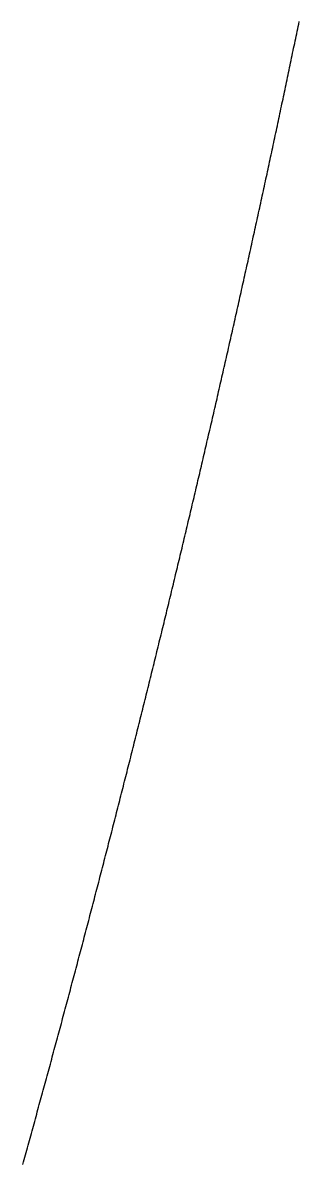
# Model space of a CAD drawing. Extents: x 6805096 to 46905100, y -25788412 to -58651.
# Drawn here: x 45594611 to 45908322, y -18049909 to -16755020 of the extents above; entities that cross this region are included whole.
import ezdxf

# ---------------------------------------------------------------- set-up
doc = ezdxf.new("R2010")
doc.units = 0

msp = doc.modelspace()

# ---------------------------------------------------------------- linework, layer by layer
at = {"layer": 'Layer 1'}
for p, q in [((45907754.782731, -16756395.371318), (45908322.34396, -16753645.100042)), ((45904911.088675, -16770145.663776), (45905480.612528, -16767395.747287)), ((45905480.612528, -16767395.747287), (45906049.743864, -16764645.759753)), ((45906049.743864, -16764645.759753), (45906618.48268, -16761895.701218)), ((45906618.48268, -16761895.701218), (45907186.82897, -16759145.571725)), ((45907186.82897, -16759145.571725), (45907754.782731, -16756395.371318)), ((45902057.581788, -16783894.178998), (45902629.068168, -16781144.618396)), ((45902629.068168, -16781144.618396), (45903200.162051, -16778394.986529)), ((45903200.162051, -16778394.986529), (45903770.863432, -16775645.283441)), ((45903770.863432, -16775645.283441), (45904341.172308, -16772895.509175)), ((45904341.172308, -16772895.509175), (45904911.088675, -16770145.663776)), ((45899767.711371, -16794891.707871), (45900340.767702, -16792142.432771)), ((45900340.767702, -16792142.432771), (45900913.431551, -16789393.086229)), ((45900913.431551, -16789393.086229), (45901485.702914, -16786643.66829)), ((45901485.702914, -16786643.66829), (45902057.581788, -16783894.178998)), ((45896896.542628, -16808637.010214), (45897471.561309, -16805888.092979)), ((45897471.561309, -16805888.092979), (45898046.187527, -16803139.104084)), ((45898046.187527, -16803139.104084), (45898620.42128, -16800390.043572)), ((45898620.42128, -16800390.043572), (45899194.262562, -16797640.911486)), ((45899194.262562, -16797640.911486), (45899767.711371, -16794891.707871)), ((45894015.562431, -16822380.519927), (45894592.543364, -16819631.961658)), ((45894592.543364, -16819631.961658), (45895169.131853, -16816883.331509)), ((45895169.131853, -16816883.331509), (45895745.327896, -16814134.629522)), ((45895745.327896, -16814134.629522), (45896321.131489, -16811385.855742)), ((45896321.131489, -16811385.855742), (45896896.542628, -16808637.010214)), ((45891124.771272, -16836122.231512), (45891703.714358, -16833374.033309)), ((45891703.714358, -16833374.033309), (45892282.26502, -16830625.763005)), ((45892282.26502, -16830625.763005), (45892860.423256, -16827877.420644)), ((45892860.423256, -16827877.420644), (45893438.189061, -16825129.00627)), ((45893438.189061, -16825129.00627), (45894015.562431, -16822380.519927)), ((45888805.074782, -16847114.302435), (45889385.587519, -16844366.393076)), ((45889385.587519, -16844366.393076), (45889965.707849, -16841618.411439)), ((45889965.707849, -16841618.411439), (45890545.435768, -16838870.35757)), ((45890545.435768, -16838870.35757), (45891124.771272, -16836122.231512)), ((45885896.625129, -16860852.763537), (45886479.099842, -16858105.216222)), ((45886479.099842, -16858105.216222), (45887061.182168, -16855357.596411)), ((45887061.182168, -16855357.596411), (45887642.872103, -16852609.904146)), ((45887642.872103, -16852609.904146), (45888224.169642, -16849862.139473)), ((45888224.169642, -16849862.139473), (45888805.074782, -16847114.302435)), ((45882978.365889, -16874589.411118), (45883562.802481, -16871842.226947)), ((45883562.802481, -16871842.226947), (45884146.846704, -16869094.97006)), ((45884146.846704, -16869094.97006), (45884730.498556, -16866347.6405)), ((45884730.498556, -16866347.6405), (45885313.758032, -16863600.238311)), ((45885313.758032, -16863600.238311), (45885896.625129, -16860852.763537)), ((45880636.695926, -16885577.419753), (45881222.701949, -16882830.526889)), ((45881222.701949, -16882830.526889), (45881808.315619, -16880083.561133)), ((45881808.315619, -16880083.561133), (45882393.536934, -16877336.522528)), ((45882393.536934, -16877336.522528), (45882978.365889, -16874589.411118)), ((45877700.780669, -16899310.789142), (45878288.748393, -16896564.261401)), ((45878288.748393, -16896564.261401), (45878876.323785, -16893817.660548)), ((45878876.323785, -16893817.660548), (45879463.50684, -16891070.986626)), ((45879463.50684, -16891070.986626), (45880050.297555, -16888324.23968)), ((45880050.297555, -16888324.23968), (45880636.695926, -16885577.419753)), ((45874755.057203, -16913042.329615), (45875344.986529, -16910296.168098)), ((45875344.986529, -16910296.168098), (45875934.523543, -16907549.933248)), ((45875934.523543, -16907549.933248), (45876523.668241, -16904803.625109)), ((45876523.668241, -16904803.625109), (45877112.420617, -16902057.243725)), ((45877112.420617, -16902057.243725), (45877700.780669, -16899310.789142)), ((45871799.526018, -16926772.035677), (45872391.416849, -16924026.241481)), ((45872391.416849, -16924026.241481), (45872982.915387, -16921280.373734)), ((45872982.915387, -16921280.373734), (45873574.021628, -16918534.432477)), ((45873574.021628, -16918534.432477), (45874164.735568, -16915788.417757)), ((45874164.735568, -16915788.417757), (45874755.057203, -16913042.329615)), ((45869428.039842, -16937754.476054), (45870021.499806, -16935008.976508)), ((45870021.499806, -16935008.976508), (45870614.567493, -16932263.403234)), ((45870614.567493, -16932263.403234), (45871207.242898, -16929517.756276)), ((45871207.242898, -16929517.756276), (45871799.526018, -16926772.035677)), ((45866454.856002, -16951480.866319), (45867050.277293, -16948735.736074)), ((45867050.277293, -16948735.736074), (45867645.306327, -16945990.531882)), ((45867645.306327, -16945990.531882), (45868239.943099, -16943245.253785)), ((45868239.943099, -16943245.253785), (45868834.187605, -16940499.901828)), ((45868834.187605, -16940499.901828), (45869428.039842, -16937754.476054)), ((45863471.86582, -16965205.406777), (45864069.24834, -16962460.646934)), ((45864069.24834, -16962460.646934), (45864666.238622, -16959715.812922)), ((45864666.238622, -16959715.812922), (45865262.836663, -16956970.904787)), ((45865262.836663, -16956970.904787), (45865859.042457, -16954225.922571)), ((45865859.042457, -16954225.922571), (45866454.856002, -16951480.866319)), ((45861078.413437, -16976183.703588), (45861677.36487, -16973439.240858)), ((45861677.36487, -16973439.240858), (45862275.924081, -16970694.703783)), ((45862275.924081, -16970694.703783), (45862874.091065, -16967950.092408)), ((45862874.091065, -16967950.092408), (45863471.86582, -16965205.406777)), ((45858077.773077, -16989904.900541), (45858678.685562, -16987160.81019)), ((45858678.685562, -16987160.81019), (45859279.205845, -16984416.645276)), ((45859279.205845, -16984416.645276), (45859879.333921, -16981672.405841)), ((45859879.333921, -16981672.405841), (45860479.069786, -16978928.091931)), ((45860479.069786, -16978928.091931), (45861078.413437, -16976183.703588)), ((45855067.32775, -17003624.232293), (45855670.201189, -17000880.515423)), ((45855670.201189, -17000880.515423), (45856272.682445, -16998136.723768)), ((45856272.682445, -16998136.723768), (45856874.771515, -16995392.857374)), ((45856874.771515, -16995392.857374), (45857476.468393, -16992648.916283)), ((45857476.468393, -16992648.916283), (45858077.773077, -16989904.900541)), ((45852047.077949, -17017341.693348), (45852651.912243, -17014598.351057)), ((45852651.912243, -17014598.351057), (45853256.354375, -17011854.933762)), ((45853256.354375, -17011854.933762), (45853860.404339, -17009111.441507)), ((45853860.404339, -17009111.441507), (45854464.062132, -17006367.874336)), ((45854464.062132, -17006367.874336), (45855067.32775, -17003624.232293)), ((45849623.819216, -17028314.311595), (45850230.222125, -17025571.269759)), ((45850230.222125, -17025571.269759), (45850836.232885, -17022828.152743)), ((45850836.232885, -17022828.152743), (45851441.851495, -17020084.960592)), ((45851441.851495, -17020084.960592), (45852047.077949, -17017341.693348)), ((45846585.922599, -17042028.39154), (45847194.286186, -17039285.726262)), ((45847194.286186, -17039285.726262), (45847802.257645, -17036542.985585)), ((45847802.257645, -17036542.985585), (45848409.836972, -17033800.169552)), ((45848409.836972, -17033800.169552), (45849017.024164, -17031057.278207)), ((45849017.024164, -17031057.278207), (45849623.819216, -17028314.311595)), ((45843538.222883, -17055740.585393), (45844148.54705, -17052998.297773)), ((45844148.54705, -17052998.297773), (45844758.479109, -17050255.934534)), ((45844758.479109, -17050255.934534), (45845368.019057, -17047513.49572)), ((45845368.019057, -17047513.49572), (45845977.166888, -17044770.981374)), ((45845977.166888, -17044770.981374), (45846585.922599, -17042028.39154)), ((45841093.005209, -17066708.978795), (45841704.89777, -17063966.994094)), ((45841704.89777, -17063966.994094), (45842316.398239, -17061224.933597)), ((45842316.398239, -17061224.933597), (45842927.506611, -17058482.797349)), ((45842927.506611, -17058482.797349), (45843538.222883, -17055740.585393)), ((45838027.661154, -17080417.763829), (45838641.514119, -17077676.158765)), ((45838641.514119, -17077676.158765), (45839254.975011, -17074934.477686)), ((45839254.975011, -17074934.477686), (45839868.043825, -17072192.720635)), ((45839868.043825, -17072192.720635), (45840480.72056, -17069450.887657)), ((45840480.72056, -17069450.887657), (45841093.005209, -17066708.978795)), ((45834952.515377, -17094124.647378), (45835568.328647, -17091383.423051)), ((45835568.328647, -17091383.423051), (45836183.749863, -17088642.122489)), ((45836183.749863, -17088642.122489), (45836798.779023, -17085900.745735)), ((45836798.779023, -17085900.745735), (45837413.416121, -17083159.292834)), ((45837413.416121, -17083159.292834), (45838027.661154, -17080417.763829)), ((45831867.568369, -17107829.623945), (45832485.341846, -17105088.781454)), ((45832485.341846, -17105088.781454), (45833102.723289, -17102347.862508)), ((45833102.723289, -17102347.862508), (45833719.712694, -17099606.867151)), ((45833719.712694, -17099606.867151), (45834336.310058, -17096865.795426)), ((45834336.310058, -17096865.795426), (45834952.515377, -17094124.647378)), ((45829392.554207, -17118792.228475), (45830011.895778, -17116051.692246)), ((45830011.895778, -17116051.692246), (45830630.845331, -17113311.079384)), ((45830630.845331, -17113311.079384), (45831249.402863, -17110570.389936)), ((45831249.402863, -17110570.389936), (45831867.568369, -17107829.623945)), ((45826289.966222, -17132493.758618), (45826911.267823, -17129753.606204)), ((45826911.267823, -17129753.606204), (45827532.177426, -17127013.376938)), ((45827532.177426, -17127013.376938), (45828152.695027, -17124273.070866)), ((45828152.695027, -17124273.070866), (45828772.820622, -17121532.68803)), ((45828772.820622, -17121532.68803), (45829392.554207, -17118792.228475)), ((45823177.578382, -17146193.366384), (45823800.839915, -17143453.598885)), ((45823800.839915, -17143453.598885), (45824423.709469, -17140713.754315)), ((45824423.709469, -17140713.754315), (45825046.187041, -17137973.832718)), ((45825046.187041, -17137973.832718), (45825668.272626, -17135233.834137)), ((45825668.272626, -17135233.834137), (45826289.966222, -17132493.758618)), ((45820055.391179, -17159891.046276), (45820680.612545, -17157151.664792)), ((45820680.612545, -17157151.664792), (45821305.441952, -17154412.206016)), ((45821305.441952, -17154412.206016), (45821929.879397, -17151672.669994)), ((45821929.879397, -17151672.669994), (45822553.924875, -17148933.056768)), ((45822553.924875, -17148933.056768), (45823177.578382, -17146193.366384)), ((45817550.586206, -17170847.798425), (45818177.375367, -17168108.726544)), ((45818177.375367, -17168108.726544), (45818803.772586, -17165369.577196)), ((45818803.772586, -17165369.577196), (45819429.777858, -17162630.350426)), ((45819429.777858, -17162630.350426), (45820055.391179, -17159891.046276)), ((45814410.761387, -17184541.994289), (45815039.510206, -17181803.310402)), ((45815039.510206, -17181803.310402), (45815667.867101, -17179064.548828)), ((45815667.867101, -17179064.548828), (45816295.832068, -17176325.709611)), ((45816295.832068, -17176325.709611), (45816923.405104, -17173586.792796)), ((45816923.405104, -17173586.792796), (45817550.586206, -17170847.798425)), ((45811261.138582, -17198234.246884), (45811891.846959, -17195495.952091)), ((45811891.846959, -17195495.952091), (45812522.163431, -17192757.57939)), ((45812522.163431, -17192757.57939), (45813152.087996, -17190019.128827)), ((45813152.087996, -17190019.128827), (45813781.62065, -17187280.600445)), ((45813781.62065, -17187280.600445), (45814410.761387, -17184541.994289)), ((45808734.386118, -17209186.646113), (45809366.66207, -17206448.663386)), ((45809366.66207, -17206448.663386), (45809998.546134, -17203710.602576)), ((45809998.546134, -17203710.602576), (45810630.038306, -17200972.463728)), ((45810630.038306, -17200972.463728), (45811261.138582, -17198234.246884)), ((45805567.128175, -17222875.386972), (45806201.363508, -17220137.795317)), ((45806201.363508, -17220137.795317), (45806835.206973, -17217400.12536)), ((45806835.206973, -17217400.12536), (45807468.658566, -17214662.377144)), ((45807468.658566, -17214662.377144), (45808101.718282, -17211924.550714)), ((45808101.718282, -17211924.550714), (45808734.386118, -17209186.646113)), ((45802390.073621, -17236562.169169), (45803026.268237, -17233824.969686)), ((45803026.268237, -17233824.969686), (45803662.071005, -17231087.691682)), ((45803662.071005, -17231087.691682), (45804297.481919, -17228350.335198)), ((45804297.481919, -17228350.335198), (45804932.500977, -17225612.90028)), ((45804932.500977, -17225612.90028), (45805567.128175, -17222875.386972)), ((45799203.222948, -17250246.987206), (45799841.376749, -17247510.180996)), ((45799841.376749, -17247510.180996), (45800479.13872, -17244773.296042)), ((45800479.13872, -17244773.296042), (45801116.508859, -17242036.332391)), ((45801116.508859, -17242036.332391), (45801753.48716, -17239299.290085)), ((45801753.48716, -17239299.290085), (45802390.073621, -17236562.169169)), ((45796646.689534, -17261193.423747), (45797286.410611, -17258456.932945)), ((45797286.410611, -17258456.932945), (45797925.739876, -17255720.363225)), ((45797925.739876, -17255720.363225), (45798564.677322, -17252983.714631)), ((45798564.677322, -17252983.714631), (45799203.222948, -17250246.987206)), ((45793442.207085, -17274874.692443), (45794083.88717, -17272138.596892)), ((45794083.88717, -17272138.596892), (45794725.175461, -17269402.422203)), ((45794725.175461, -17269402.422203), (45795366.071955, -17266666.16842)), ((45795366.071955, -17266666.16842), (45796006.576647, -17263929.835587)), ((45796006.576647, -17263929.835587), (45796646.689534, -17261193.423747)), ((45790227.929892, -17288553.981586), (45790871.568887, -17285818.282385)), ((45790871.568887, -17285818.282385), (45791514.816107, -17283082.503827)), ((45791514.816107, -17283082.503827), (45792157.67155, -17280346.645954)), ((45792157.67155, -17280346.645954), (45792800.13521, -17277610.708812)), ((45792800.13521, -17277610.708812), (45793442.207085, -17274874.692443)), ((45787003.858449, -17302231.285677), (45787649.456254, -17299495.983927)), ((45787649.456254, -17299495.983927), (45788294.662305, -17296760.602599)), ((45788294.662305, -17296760.602599), (45788939.476598, -17294025.141736)), ((45788939.476598, -17294025.141736), (45789583.899128, -17291289.601384)), ((45789583.899128, -17291289.601384), (45790227.929892, -17288553.981586)), ((45784417.549762, -17313171.69602), (45785064.714546, -17310436.713021)), ((45785064.714546, -17310436.713021), (45785711.487591, -17307701.650268)), ((45785711.487591, -17307701.650268), (45786357.868893, -17304966.507806)), ((45786357.868893, -17304966.507806), (45787003.858449, -17302231.285677)), ((45781175.849904, -17326845.413165), (45781824.973322, -17324110.829596)), ((45781824.973322, -17324110.829596), (45782473.70502, -17321376.166053)), ((45782473.70502, -17321376.166053), (45783122.044996, -17318641.422579)), ((45783122.044996, -17318641.422579), (45783769.993244, -17315906.59922)), ((45783769.993244, -17315906.59922), (45784417.549762, -17313171.69602)), ((45777924.357171, -17340517.129866), (45778575.439124, -17337782.946826)), ((45778575.439124, -17337782.946826), (45779226.129378, -17335048.683591)), ((45779226.129378, -17335048.683591), (45779876.427928, -17332314.340207)), ((45779876.427928, -17332314.340207), (45780526.334772, -17329579.916717)), ((45780526.334772, -17329579.916717), (45781175.849904, -17326845.413165)), ((45774663.072053, -17354186.840625), (45775316.112444, -17351453.059212)), ((45775316.112444, -17351453.059212), (45775968.761155, -17348719.197386)), ((45775968.761155, -17348719.197386), (45776621.018182, -17345985.255191)), ((45776621.018182, -17345985.255191), (45777272.883522, -17343251.232669)), ((45777272.883522, -17343251.232669), (45777924.357171, -17340517.129866)), ((45772046.993773, -17365121.161259), (45772701.600843, -17362387.701941)), ((45772701.600843, -17362387.701941), (45773355.816249, -17359654.162033)), ((45773355.816249, -17359654.162033), (45774009.639987, -17356920.54158)), ((45774009.639987, -17356920.54158), (45774663.072053, -17354186.840625)), ((45768768.083603, -17378787.247466), (45769424.648933, -17376054.191756)), ((45769424.648933, -17376054.191756), (45770080.822619, -17373321.055236)), ((45770080.822619, -17373321.055236), (45770736.604657, -17370587.83795)), ((45770736.604657, -17370587.83795), (45771391.995043, -17367854.539943)), ((45771391.995043, -17367854.539943), (45772046.993773, -17365121.161259)), ((45765479.382425, -17392451.312338), (45766137.905918, -17389718.661335)), ((45766137.905918, -17389718.661335), (45766796.037786, -17386985.929302)), ((45766796.037786, -17386985.929302), (45767453.778025, -17384253.116283)), ((45767453.778025, -17384253.116283), (45768111.126632, -17381520.222324)), ((45768111.126632, -17381520.222324), (45768768.083603, -17378787.247466)), ((45762841.372288, -17403381.105179), (45763501.462239, -17400648.778733)), ((45763501.462239, -17400648.778733), (45764161.160582, -17397916.371081)), ((45764161.160582, -17397916.371081), (45764820.467312, -17395183.882268)), ((45764820.467312, -17395183.882268), (45765479.382425, -17392451.312338)), ((45759535.048535, -17417041.517791), (45760197.096472, -17414309.598031)), ((45760197.096472, -17414309.598031), (45760858.752819, -17411577.596846)), ((45760858.752819, -17411577.596846), (45761520.017574, -17408845.51428)), ((45761520.017574, -17408845.51428), (45762180.890731, -17406113.350376)), ((45762180.890731, -17406113.350376), (45762841.372288, -17403381.105179)), ((45756218.93515, -17430699.893674), (45756882.940974, -17427968.3817)), ((45756882.940974, -17427968.3817), (45757546.555228, -17425236.78808)), ((45757546.555228, -17425236.78808), (45758209.777909, -17422505.11286)), ((45758209.777909, -17422505.11286), (45758872.609013, -17419773.356082)), ((45758872.609013, -17419773.356082), (45759535.048535, -17417041.517791)), ((45752893.032626, -17444356.227329), (45753558.996238, -17441625.12424)), ((45753558.996238, -17441625.12424), (45754224.568301, -17438893.939286)), ((45754224.568301, -17438893.939286), (45754889.74881, -17436162.672511)), ((45754889.74881, -17436162.672511), (45755554.537761, -17433431.323959)), ((45755554.537761, -17433431.323959), (45756218.93515, -17430699.893674)), ((45750225.262755, -17455279.820154), (45750892.792528, -17452549.044965)), ((45750892.792528, -17452549.044965), (45751559.930767, -17449818.187735)), ((45751559.930767, -17449818.187735), (45752226.677467, -17447087.248508)), ((45752226.677467, -17447087.248508), (45752893.032626, -17444356.227329)), ((45746881.741017, -17468932.463945), (45747551.228402, -17466202.099621)), ((45747551.228402, -17466202.099621), (45748220.324272, -17463471.653035)), ((45748220.324272, -17463471.653035), (45748889.028623, -17460741.124233)), ((45748889.028623, -17460741.124233), (45749557.341452, -17458010.513258)), ((45749557.341452, -17458010.513258), (45750225.262755, -17455279.820154)), ((45743528.431516, -17482583.050114), (45744199.876413, -17479853.097754)), ((45744199.876413, -17479853.097754), (45744870.929816, -17477123.062913)), ((45744870.929816, -17477123.062913), (45745541.591721, -17474392.945635)), ((45745541.591721, -17474392.945635), (45746211.862122, -17471662.745965)), ((45746211.862122, -17471662.745965), (45746881.741017, -17468932.463945)), ((45740165.334741, -17496231.573165), (45740838.737054, -17493502.033868)), ((45740838.737054, -17493502.033868), (45741511.747892, -17490772.411871)), ((45741511.747892, -17490772.411871), (45742184.367251, -17488042.707217)), ((45742184.367251, -17488042.707217), (45742856.595127, -17485312.91995)), ((45742856.595127, -17485312.91995), (45743528.431516, -17482583.050114)), ((45737467.810816, -17507148.902465), (45738142.778991, -17504419.694411)), ((45738142.778991, -17504419.694411), (45738817.355706, -17501690.40348)), ((45738817.355706, -17501690.40348), (45739491.540957, -17498961.029717)), ((45739491.540957, -17498961.029717), (45740165.334741, -17496231.573165)), ((45734087.09819, -17520793.698047), (45734764.023603, -17518064.905036)), ((45734764.023603, -17518064.905036), (45735440.557576, -17515336.028928)), ((45735440.557576, -17515336.028928), (45736116.700105, -17512607.069768)), ((45736116.700105, -17512607.069768), (45736792.451186, -17509878.027599)), ((45736792.451186, -17509878.027599), (45737467.810816, -17507148.902465)), ((45730696.599668, -17534436.415116), (45731375.482221, -17531708.038247)), ((45731375.482221, -17531708.038247), (45732053.973353, -17528979.578062)), ((45732053.973353, -17528979.578062), (45732732.073062, -17526251.034604)), ((45732732.073062, -17526251.034604), (45733409.781342, -17523522.407918)), ((45733409.781342, -17523522.407918), (45734087.09819, -17520793.698047)), ((45727296.315742, -17548077.048174), (45727977.155336, -17545349.088548)), ((45727977.155336, -17545349.088548), (45728657.60353, -17542621.045384)), ((45728657.60353, -17542621.045384), (45729337.660319, -17539892.918729)), ((45729337.660319, -17539892.918729), (45730017.3257, -17537164.708624)), ((45730017.3257, -17537164.708624), (45730696.599668, -17534436.415116)), ((45724569.04344, -17558988.050439), (45725251.448596, -17556260.425397)), ((45725251.448596, -17556260.425397), (45725933.462368, -17553532.716643)), ((45725933.462368, -17553532.716643), (45726615.084751, -17550804.924221)), ((45726615.084751, -17550804.924221), (45727296.315742, -17548077.048174)), ((45721151.147023, -17572624.918425), (45721835.509045, -17569897.712604)), ((45721835.509045, -17569897.712604), (45722519.479701, -17567170.422851)), ((45722519.479701, -17567170.422851), (45723203.058988, -17564443.04921)), ((45723203.058988, -17564443.04921), (45723886.246902, -17561715.591725)), ((45723886.246902, -17561715.591725), (45724569.04344, -17558988.050439)), ((45717723.466579, -17586259.687006), (45718409.785366, -17583532.901506)), ((45718409.785366, -17583532.901506), (45719095.712808, -17580806.031853)), ((45719095.712808, -17580806.031853), (45719781.248901, -17578079.078093)), ((45719781.248901, -17578079.078093), (45720466.393641, -17575352.040269)), ((45720466.393641, -17575352.040269), (45721151.147023, -17572624.918425)), ((45714286.002597, -17599892.350685), (45714974.278053, -17597165.986605)), ((45714974.278053, -17597165.986605), (45715662.162183, -17594439.538153)), ((45715662.162183, -17594439.538153), (45716349.654983, -17591713.005373)), ((45716349.654983, -17591713.005373), (45717036.756449, -17588986.388309)), ((45717036.756449, -17588986.388309), (45717723.466579, -17586259.687006)), ((45711528.987595, -17610796.962404), (45712218.828315, -17608070.936252)), ((45712218.828315, -17608070.936252), (45712908.277724, -17605344.825552)), ((45712908.277724, -17605344.825552), (45713597.335819, -17602618.630348)), ((45713597.335819, -17602618.630348), (45714286.002597, -17599892.350685)), ((45708073.914486, -17624425.823405), (45708765.711696, -17621700.220653)), ((45708765.711696, -17621700.220653), (45709457.117616, -17618974.533132)), ((45709457.117616, -17618974.533132), (45710148.132242, -17616248.760888)), ((45710148.132242, -17616248.760888), (45710838.75557, -17613522.903964)), ((45710838.75557, -17613522.903964), (45711528.987595, -17610796.962404)), ((45704609.059215, -17638052.564111), (45705302.812819, -17635327.385857)), ((45705302.812819, -17635327.385857), (45705996.175151, -17632602.122616)), ((45705996.175151, -17632602.122616), (45706689.146209, -17629876.774431)), ((45706689.146209, -17629876.774431), (45707381.725989, -17627151.341346)), ((45707381.725989, -17627151.341346), (45708073.914486, -17624425.823405)), ((45701134.422276, -17651677.179023), (45701830.132173, -17648952.426368)), ((45701830.132173, -17648952.426368), (45702525.45082, -17646227.588505)), ((45702525.45082, -17646227.588505), (45703220.378212, -17643502.665478)), ((45703220.378212, -17643502.665478), (45703914.914345, -17640777.657332)), ((45703914.914345, -17640777.657332), (45704609.059215, -17638052.564111)), ((45698347.670252, -17662575.336686), (45699044.945115, -17659850.925302)), ((45699044.945115, -17659850.925302), (45699741.828742, -17657126.428534)), ((45699741.828742, -17657126.428534), (45700438.321131, -17654401.846426)), ((45700438.321131, -17654401.846426), (45701134.422276, -17651677.179023)), ((45694855.427547, -17676196.111316), (45695554.658527, -17673472.127509)), ((45695554.658527, -17673472.127509), (45696253.498292, -17670748.058099)), ((45696253.498292, -17670748.058099), (45696951.946837, -17668023.903129)), ((45696951.946837, -17668023.903129), (45697650.004158, -17665299.662643)), ((45697650.004158, -17665299.662643), (45698347.670252, -17662575.336686)), ((45691353.404548, -17689814.744758), (45692054.591547, -17687091.189629)), ((45692054.591547, -17687091.189629), (45692755.387351, -17684367.548676)), ((45692755.387351, -17684367.548676), (45693455.791955, -17681643.821943)), ((45693455.791955, -17681643.821943), (45694155.805355, -17678920.009475)), ((45694155.805355, -17678920.009475), (45694855.427547, -17676196.111316)), ((45687841.601748, -17703431.231516), (45688544.744668, -17700708.106163)), ((45688544.744668, -17700708.106163), (45689247.496412, -17697984.894767)), ((45689247.496412, -17697984.894767), (45689949.856976, -17695261.597371)), ((45689949.856976, -17695261.597371), (45690651.826356, -17692538.21402)), ((45690651.826356, -17692538.21402), (45691353.404548, -17689814.744758)), ((45685025.11838, -17714322.871614), (45685729.825967, -17711600.090874)), ((45685729.825967, -17711600.090874), (45686434.142393, -17708877.223915)), ((45686434.142393, -17708877.223915), (45687138.067655, -17706154.270781)), ((45687138.067655, -17706154.270781), (45687841.601748, -17703431.231516)), ((45681495.713176, -17727935.480484), (45682202.376507, -17725213.131501)), ((45682202.376507, -17725213.131501), (45682908.648696, -17722490.696078)), ((45682908.648696, -17722490.696078), (45683614.529741, -17719768.17426)), ((45683614.529741, -17719768.17426), (45684320.019637, -17717045.56609)), ((45684320.019637, -17717045.56609), (45685025.11838, -17714322.871614)), ((45677956.529546, -17741545.927276), (45678665.148522, -17738824.011148)), ((45678665.148522, -17738824.011148), (45679373.376378, -17736102.008361)), ((45679373.376378, -17736102.008361), (45680081.213108, -17733379.918958)), ((45680081.213108, -17733379.918958), (45680788.658708, -17730657.742985)), ((45680788.658708, -17730657.742985), (45681495.713176, -17727935.480484)), ((45674407.567982, -17755154.206491), (45675118.142506, -17752432.724318)), ((45675118.142506, -17752432.724318), (45675828.325928, -17749711.155266)), ((45675828.325928, -17749711.155266), (45676538.118245, -17746989.499379)), ((45676538.118245, -17746989.499379), (45677247.519452, -17744267.756701)), ((45677247.519452, -17744267.756701), (45677956.529546, -17741545.927276)), ((45671561.358949, -17766039.265514), (45672273.49784, -17763318.131297)), ((45672273.49784, -17763318.131297), (45672985.245645, -17760596.910025)), ((45672985.245645, -17760596.910025), (45673696.602361, -17757875.601741)), ((45673696.602361, -17757875.601741), (45674407.567982, -17755154.206491)), ((45667994.798343, -17779643.629238), (45668708.892605, -17776922.930955)), ((45668708.892605, -17776922.930955), (45669422.5958, -17774202.145397)), ((45669422.5958, -17774202.145397), (45670135.907925, -17771481.272608)), ((45670135.907925, -17771481.272608), (45670848.828976, -17768760.312633)), ((45670848.828976, -17768760.312633), (45671561.358949, -17766039.265514)), ((45664418.461179, -17793245.809991), (45665134.510713, -17790525.548742)), ((45665134.510713, -17790525.548742), (45665850.1692, -17787805.199998)), ((45665850.1692, -17787805.199998), (45666565.436637, -17785084.763803)), ((45666565.436637, -17785084.763803), (45667280.313019, -17782364.240202)), ((45667280.313019, -17782364.240202), (45667994.798343, -17779643.629238)), ((45660832.347949, -17806845.802277), (45661550.352657, -17804125.979161)), ((45661550.352657, -17804125.979161), (45662267.966338, -17801406.068331)), ((45662267.966338, -17801406.068331), (45662985.188988, -17798686.069829)), ((45662985.188988, -17798686.069829), (45663702.020603, -17795965.983702)), ((45663702.020603, -17795965.983702), (45664418.461179, -17793245.809991)), ((45657956.418928, -17817724.216714), (45658675.987704, -17815004.744897)), ((45658675.987704, -17815004.744897), (45659395.165469, -17812285.185189)), ((45659395.165469, -17812285.185189), (45660113.952219, -17809565.537634)), ((45660113.952219, -17809565.537634), (45660832.347949, -17806845.802277)), ((45654352.710017, -17831320.255903), (45655074.23379, -17828601.224198)), ((45655074.23379, -17828601.224198), (45655795.366572, -17825882.104383)), ((45655795.366572, -17825882.104383), (45656516.108358, -17823162.896501)), ((45656516.108358, -17823162.896501), (45657236.459145, -17820443.600597)), ((45657236.459145, -17820443.600597), (45657956.418928, -17817724.216714)), ((45650739.226417, -17844914.091231), (45651462.705089, -17842195.500738)), ((45651462.705089, -17842195.500738), (45652185.792788, -17839476.821915)), ((45652185.792788, -17839476.821915), (45652908.489512, -17836758.054806)), ((45652908.489512, -17836758.054806), (45653630.795257, -17834039.199454)), ((45653630.795257, -17834039.199454), (45654352.710017, -17831320.255903)), ((45647115.968618, -17858505.717199), (45647841.40209, -17855787.569018)), ((45647841.40209, -17855787.569018), (45648566.44461, -17853069.332287)), ((45648566.44461, -17853069.332287), (45649291.096174, -17850351.007049)), ((45649291.096174, -17850351.007049), (45650015.356777, -17847632.593349)), ((45650015.356777, -17847632.593349), (45650739.226417, -17844914.091231)), ((45643482.937112, -17872095.128311), (45644210.325286, -17869377.423541)), ((45644210.325286, -17869377.423541), (45644937.322528, -17866659.630001)), ((45644937.322528, -17866659.630001), (45645663.928833, -17863941.747735)), ((45645663.928833, -17863941.747735), (45646390.144198, -17861223.776786)), ((45646390.144198, -17861223.776786), (45647115.968618, -17858505.717199)), ((45640569.475168, -17882965.058808), (45641298.427034, -17880247.709559)), ((45641298.427034, -17880247.709559), (45642026.987982, -17877530.271364)), ((45642026.987982, -17877530.271364), (45642755.158009, -17874812.744266)), ((45642755.158009, -17874812.744266), (45643482.937112, -17872095.128311)), ((45636918.852229, -17896550.469323), (45637649.758619, -17893833.565464)), ((45637649.758619, -17893833.565464), (45638380.274112, -17891116.572439)), ((45638380.274112, -17891116.572439), (45639110.398704, -17888399.490292)), ((45639110.398704, -17888399.490292), (45639840.132391, -17885682.319067)), ((45639840.132391, -17885682.319067), (45640569.475168, -17882965.058808)), ((45633258.456958, -17910133.649587), (45633991.317775, -17907417.192218)), ((45633991.317775, -17907417.192218), (45634723.787714, -17904700.645463)), ((45634723.787714, -17904700.645463), (45635455.866772, -17901984.009366)), ((45635455.866772, -17901984.009366), (45636187.554945, -17899267.283972)), ((45636187.554945, -17899267.283972), (45636918.852229, -17896550.469323)), ((45629588.289848, -17923714.594102), (45630323.104993, -17920998.584322)), ((45630323.104993, -17920998.584322), (45631057.529281, -17918282.484937)), ((45631057.529281, -17918282.484937), (45631791.562707, -17915566.29599)), ((45631791.562707, -17915566.29599), (45632525.205267, -17912850.017525)), ((45632525.205267, -17912850.017525), (45633258.456958, -17910133.649587)), ((45626645.120766, -17934577.73628), (45627381.499303, -17931862.085365)), ((45627381.499303, -17931862.085365), (45628117.486999, -17929146.344667)), ((45628117.486999, -17929146.344667), (45628853.083848, -17926430.514231)), ((45628853.083848, -17926430.514231), (45629588.289848, -17923714.594102)), ((45622957.365584, -17948154.642594), (45623695.698273, -17945439.441247)), ((45623695.698273, -17945439.441247), (45624433.64014, -17942724.149898)), ((45624433.64014, -17942724.149898), (45625171.19118, -17940008.768591)), ((45625171.19118, -17940008.768591), (45625908.35139, -17937293.297371)), ((45625908.35139, -17937293.297371), (45626645.120766, -17934577.73628)), ((45619259.839938, -17961729.297765), (45620000.126681, -17959014.547086)), ((45620000.126681, -17959014.547086), (45620740.022621, -17956299.706186)), ((45620740.022621, -17956299.706186), (45621479.527753, -17953584.775108)), ((45621479.527753, -17953584.775108), (45622218.642076, -17950869.753896)), ((45622218.642076, -17950869.753896), (45622957.365584, -17948154.642594)), ((45615552.544321, -17975301.696297), (45616294.785019, -17972587.397386)), ((45616294.785019, -17972587.397386), (45617036.634933, -17969873.008033)), ((45617036.634933, -17969873.008033), (45617778.094061, -17967158.528283)), ((45617778.094061, -17967158.528283), (45618519.162397, -17964443.958179)), ((45618519.162397, -17964443.958179), (45619259.839938, -17961729.297765)), ((45612579.673779, -17986157.986647), (45613323.477569, -17983444.049942)), ((45613323.477569, -17983444.049942), (45614066.890593, -17980730.022619)), ((45614066.890593, -17980730.022619), (45614809.912845, -17978015.904723)), ((45614809.912845, -17978015.904723), (45615552.544321, -17975301.696297)), ((45608854.793452, -17999726.309372), (45609600.55102, -17997012.826414)), ((45609600.55102, -17997012.826414), (45610345.917841, -17994299.252618)), ((45610345.917841, -17994299.252618), (45611090.893911, -17991585.588029)), ((45611090.893911, -17991585.588029), (45611835.479224, -17988871.832691)), ((45611835.479224, -17988871.832691), (45612579.673779, -17986157.986647)), ((45605120.144529, -18013292.360063), (45605867.855777, -18010579.331952)), ((45605867.855777, -18010579.331952), (45606615.176298, -18007866.212783)), ((45606615.176298, -18007866.212783), (45607362.106086, -18005153.0026)), ((45607362.106086, -18005153.0026), (45608108.645139, -18002439.701449)), ((45608108.645139, -18002439.701449), (45608854.793452, -17999726.309372)), ((45601375.727502, -18026856.133224), (45602125.392332, -18024143.561058)), ((45602125.392332, -18024143.561058), (45602874.666454, -18021430.897615)), ((45602874.666454, -18021430.897615), (45603623.549863, -18018718.142939)), ((45603623.549863, -18018718.142939), (45604372.042556, -18016005.297074)), ((45604372.042556, -18016005.297074), (45605120.144529, -18013292.360063)), ((45597621.542864, -18040417.623355), (45598373.161177, -18037705.508235)), ((45598373.161177, -18037705.508235), (45599124.388801, -18034993.301618)), ((45599124.388801, -18034993.301618), (45599875.225733, -18032281.003547)), ((45599875.225733, -18032281.003547), (45600625.671968, -18029568.614068)), ((45600625.671968, -18029568.614068), (45601375.727502, -18026856.133224)), ((45594611.162802, -18051265.167984), (45595364.343831, -18048553.419292)), ((45595364.343831, -18048553.419292), (45596117.134187, -18045841.578927)), ((45596117.134187, -18045841.578927), (45596869.533866, -18043129.646933)), ((45596869.533866, -18043129.646933), (45597621.542864, -18040417.623355))]:
    msp.add_line(p, q, dxfattribs=at)

doc.saveas('drawing.dxf')
